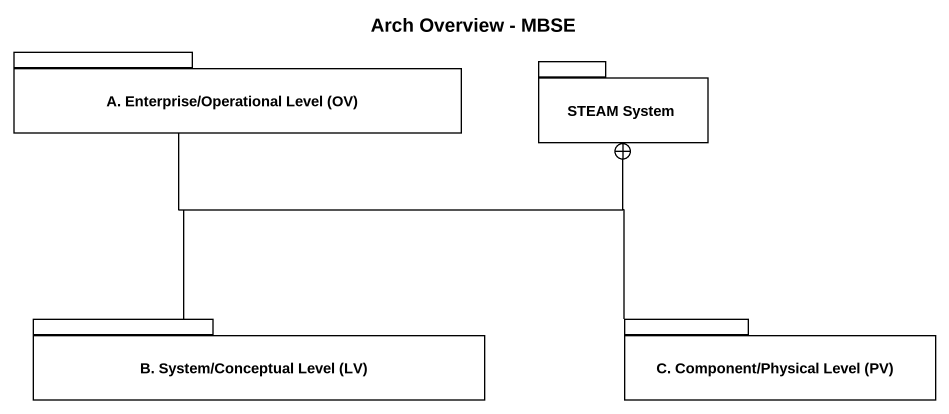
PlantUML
@startuml
title Arch Overview - MBSE
package "A. Enterprise/Operational Level (OV)" as A_Enterprise_Operational {
}
package "STEAM System" as STEAM_System {
}
package "B. System/Conceptual Level (LV)" as B_System_Conceptual_Level_LV {
}
package "C. Component/Physical Level (PV)" as C_Component_Physical_Level {
}
A_Enterprise_Operational -right-+ STEAM_System
B_System_Conceptual_Level_LV -up-+ STEAM_System
C_Component_Physical_Level -up-+ STEAM_System
@enduml
